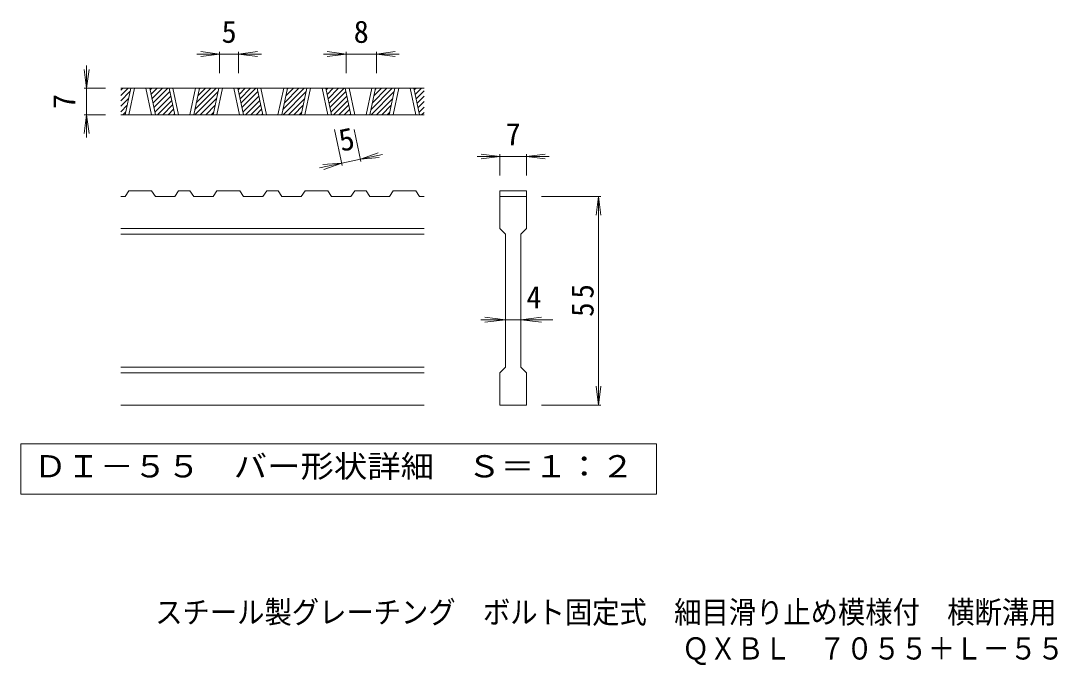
# Model space of a CAD drawing. Units: millimetres on the paper, enlarged 6 times, with parts at other scales. Extents: x -1006 to 1052, y -826 to 807.
# Drawn here: x -624 to 200, y -826 to -317 of the extents above; entities that cross this region are included whole.
import ezdxf
from ezdxf.enums import TextEntityAlignment as Align

# ---------------------------------------------------------------- set-up
doc = ezdxf.new("R2010")
doc.units = ezdxf.units.MM
doc.header["$LTSCALE"] = 6
doc.layers.add('D-0', color=3, linetype='Continuous', lineweight=9)
doc.layers.add('D-4', color=7, linetype='Continuous', lineweight=9)
doc.layers.add('F-0_F-0ﾚｲﾔ', color=2, linetype='Continuous')
doc.styles.add('ＭＳ ゴシック', font='')
doc.styles.get('ＭＳ ゴシック').set_extended_font_data('MS Gothic')

msp = doc.modelspace()

# ---------------------------------------------------------------- linework, layer by layer
at = {"layer": 'D-0'}
for p, q in [((-305.138, -369.912), (-545.138, -369.912)), ((-545.138, -371.496), (-543.554, -369.912)), ((-545.138, -375.739), (-539.311, -369.912)), ((-541.697, -390.912), (-537.203, -369.912)), ((-538.697, -390.912), (-534.203, -369.912)), ((-525.203, -369.912), (-520.709, -390.912)), ((-522.203, -369.912), (-517.709, -390.912)), ((-521.91, -371.279), (-520.543, -369.912)), ((-521.163, -374.774), (-516.301, -369.912)), ((-520.415, -378.268), (-512.058, -369.912)), ((-519.667, -381.763), (-507.815, -369.912)), ((-502.369, -390.912), (-506.863, -369.912)), ((-499.369, -390.912), (-503.863, -369.912)), ((-485.875, -369.912), (-490.369, -390.912)), ((-482.863, -369.912), (-487.357, -390.912)), ((-486.466, -386.746), (-469.632, -369.912)), ((-485.311, -381.348), (-473.874, -369.912)), ((-484.156, -375.95), (-478.117, -369.912)), ((-483.001, -370.553), (-482.36, -369.912)), ((-472.018, -390.912), (-467.524, -369.912)), ((-469.018, -390.912), (-464.524, -369.912)), ((-455.524, -369.912), (-451.03, -390.912)), ((-452.524, -369.912), (-448.03, -390.912)), ((-452.231, -371.279), (-450.864, -369.912)), ((-451.483, -374.774), (-446.622, -369.912)), ((-450.735, -378.268), (-442.379, -369.912)), ((-449.988, -381.763), (-438.136, -369.912)), ((-432.69, -390.912), (-437.184, -369.912)), ((-429.69, -390.912), (-434.184, -369.912)), ((-416.196, -369.912), (-420.69, -390.912)), ((-413.184, -369.912), (-417.678, -390.912)), ((-416.787, -386.746), (-399.952, -369.912)), ((-415.632, -381.348), (-404.195, -369.912)), ((-414.476, -375.95), (-408.438, -369.912)), ((-413.321, -370.553), (-412.68, -369.912)), ((-402.339, -390.912), (-397.845, -369.912)), ((-399.339, -390.912), (-394.845, -369.912)), ((-385.845, -369.912), (-381.351, -390.912)), ((-382.845, -369.912), (-378.351, -390.912)), ((-382.552, -371.279), (-381.185, -369.912)), ((-381.804, -374.774), (-376.942, -369.912)), ((-381.056, -378.268), (-372.7, -369.912)), ((-380.308, -381.763), (-368.457, -369.912)), ((-363.011, -390.912), (-367.505, -369.912)), ((-360.011, -390.912), (-364.505, -369.912)), ((-346.517, -369.912), (-351.011, -390.912)), ((-343.505, -369.912), (-347.999, -390.912)), ((-347.107, -386.746), (-330.273, -369.912)), ((-345.952, -381.348), (-334.516, -369.912)), ((-344.797, -375.95), (-338.759, -369.912)), ((-343.642, -370.553), (-343.001, -369.912)), ((-332.659, -390.912), (-328.165, -369.912)), ((-329.659, -390.912), (-325.165, -369.912)), ((-316.165, -369.912), (-311.671, -390.912)), ((-313.165, -369.912), (-308.671, -390.912)), ((-312.873, -371.279), (-311.506, -369.912)), ((-312.125, -374.774), (-307.263, -369.912)), ((-545.138, -379.982), (-537.784, -372.628)), ((-545.138, -384.224), (-538.939, -378.025)), ((-518.919, -385.258), (-506.283, -372.622)), ((-518.171, -388.753), (-505.535, -376.117)), ((-486.389, -390.912), (-468.105, -372.628)), ((-482.147, -390.912), (-469.26, -378.025)), ((-449.24, -385.258), (-436.604, -372.622)), ((-448.492, -388.753), (-435.856, -376.117)), ((-416.71, -390.912), (-398.426, -372.628)), ((-412.467, -390.912), (-399.581, -378.025)), ((-379.561, -385.258), (-366.925, -372.622)), ((-378.813, -388.753), (-366.177, -376.117)), ((-347.031, -390.912), (-328.747, -372.628)), ((-342.788, -390.912), (-329.902, -378.025)), ((-311.377, -378.268), (-305.138, -372.029)), ((-310.629, -381.763), (-305.138, -376.272)), ((-545.138, -388.467), (-540.094, -383.423)), ((-516.088, -390.912), (-504.788, -379.612)), ((-511.845, -390.912), (-504.04, -383.107)), ((-507.602, -390.912), (-503.292, -386.601)), ((-477.904, -390.912), (-470.415, -383.423)), ((-446.409, -390.912), (-435.108, -379.612)), ((-442.166, -390.912), (-434.36, -383.107)), ((-437.923, -390.912), (-433.613, -386.601)), ((-408.225, -390.912), (-400.736, -383.423)), ((-376.729, -390.912), (-365.429, -379.612)), ((-372.487, -390.912), (-364.681, -383.107)), ((-368.244, -390.912), (-363.933, -386.601)), ((-338.546, -390.912), (-331.057, -383.423)), ((-309.881, -385.258), (-305.138, -380.515)), ((-309.133, -388.753), (-305.138, -384.757)), ((-305.138, -390.912), (-545.138, -390.912)), ((-543.341, -390.912), (-541.249, -388.821)), ((-503.36, -390.912), (-502.544, -390.096)), ((-473.661, -390.912), (-471.57, -388.821)), ((-433.681, -390.912), (-432.865, -390.096)), ((-403.982, -390.912), (-401.891, -388.821)), ((-364.001, -390.912), (-363.186, -390.096)), ((-334.303, -390.912), (-332.212, -388.821)), ((-307.05, -390.912), (-305.138, -389)), ((-541.645, -455.412), (-538.645, -450.912)), ((-520.657, -450.912), (-538.645, -450.912)), ((-520.657, -450.912), (-517.657, -455.412)), ((-502.317, -455.412), (-499.317, -450.912)), ((-490.317, -450.912), (-499.317, -450.912)), ((-490.317, -450.912), (-487.305, -455.412)), ((-471.966, -455.412), (-468.966, -450.912)), ((-450.978, -450.912), (-468.966, -450.912)), ((-450.978, -450.912), (-447.978, -455.412)), ((-432.638, -455.412), (-429.638, -450.912)), ((-420.638, -450.912), (-429.638, -450.912)), ((-420.638, -450.912), (-417.626, -455.412)), ((-402.286, -455.412), (-399.286, -450.912)), ((-381.298, -450.912), (-399.286, -450.912)), ((-381.298, -450.912), (-378.298, -455.412)), ((-362.959, -455.412), (-359.959, -450.912)), ((-350.959, -450.912), (-359.959, -450.912)), ((-350.959, -450.912), (-347.947, -455.412)), ((-332.607, -455.412), (-329.607, -450.912)), ((-311.619, -450.912), (-329.607, -450.912)), ((-311.619, -450.912), (-308.619, -455.412)), ((-245.138, -450.912), (-245.138, -455.412)), ((-541.645, -455.412), (-545.138, -455.412)), ((-502.317, -455.412), (-517.657, -455.412)), ((-471.966, -455.412), (-487.305, -455.412)), ((-432.638, -455.412), (-447.978, -455.412)), ((-402.286, -455.412), (-417.626, -455.412)), ((-362.959, -455.412), (-378.298, -455.412)), ((-332.607, -455.412), (-347.947, -455.412)), ((-305.138, -455.412), (-308.619, -455.412)), ((-245.138, -455.412), (-224.138, -455.412)), ((-245.138, -480.912), (-245.138, -455.412)), ((-224.138, -455.412), (-224.138, -480.912)), ((-305.138, -480.912), (-545.138, -480.912)), ((-305.138, -485.412), (-545.138, -485.412)), ((-245.138, -480.912), (-240.638, -485.412)), ((-240.638, -590.412), (-240.638, -485.412)), ((-228.638, -485.412), (-224.138, -480.912)), ((-228.638, -485.412), (-228.638, -590.412)), ((-305.138, -590.412), (-545.138, -590.412)), ((-245.138, -594.912), (-240.638, -590.412)), ((-228.638, -590.412), (-224.138, -594.912)), ((-305.138, -594.912), (-545.138, -594.912)), ((-245.138, -620.412), (-245.138, -594.912)), ((-224.138, -594.912), (-224.138, -620.412)), ((-305.138, -620.412), (-545.138, -620.412)), ((-224.138, -620.412), (-245.138, -620.412))]:
    msp.add_line(p, q, dxfattribs=at)
msp.add_lwpolyline([(-245.138, -450.912), (-224.138, -450.912), (-224.138, -455.412)], dxfattribs=at)
at = {"layer": 'D-0', "color": 7}
msp.add_lwpolyline([(-624.13, -650.977), (-624.13, -690.848), (-121.146, -690.848), (-121.146, -650.977)], close=True, dxfattribs=at)
at = {"layer": 'D-4'}
for p, q in [((-466.839, -342.912), (-484.839, -342.912)), ((-466.839, -342.912), (-481.71, -340.954)), ((-466.839, -342.912), (-481.71, -344.87)), ((-466.839, -341.112), (-466.839, -357.912)), ((-451.839, -342.912), (-466.839, -342.912)), ((-451.839, -342.912), (-436.967, -340.954)), ((-451.839, -341.112), (-451.839, -357.912)), ((-451.839, -342.912), (-436.967, -344.87)), ((-451.839, -342.912), (-433.839, -342.912)), ((-366.82, -342.912), (-384.82, -342.912)), ((-366.82, -342.912), (-381.691, -340.954)), ((-366.82, -342.912), (-381.691, -344.87)), ((-366.82, -341.112), (-366.82, -357.912)), ((-342.82, -342.912), (-366.82, -342.912)), ((-342.82, -342.912), (-327.948, -340.954)), ((-342.82, -341.112), (-342.82, -357.912)), ((-342.82, -342.912), (-327.948, -344.87)), ((-342.82, -342.912), (-324.82, -342.912)), ((-572.138, -369.912), (-572.138, -351.912)), ((-572.138, -369.912), (-574.096, -355.04)), ((-572.138, -369.912), (-570.18, -355.04)), ((-573.938, -369.912), (-557.138, -369.912)), ((-572.138, -369.912), (-572.138, -390.912)), ((-572.138, -390.912), (-574.096, -405.784)), ((-573.938, -390.912), (-557.138, -390.912)), ((-572.138, -390.912), (-570.18, -405.784)), ((-572.138, -390.912), (-572.138, -408.912)), ((-369.795, -430.893), (-375.865, -402.525)), ((-355.127, -427.754), (-360.526, -402.525)), ((-355.504, -425.994), (-370.171, -429.133)), ((-355.504, -425.994), (-341.371, -420.967)), ((-355.504, -425.994), (-337.902, -422.227)), ((-355.504, -425.994), (-340.551, -424.796)), ((-245.138, -423.912), (-263.138, -423.912)), ((-245.138, -423.912), (-260.01, -421.954)), ((-245.138, -423.912), (-260.01, -425.87)), ((-245.138, -422.112), (-245.138, -438.912)), ((-224.138, -423.912), (-245.138, -423.912)), ((-224.138, -423.912), (-209.266, -421.954)), ((-224.138, -422.112), (-224.138, -438.912)), ((-224.138, -423.912), (-209.266, -425.87)), ((-224.138, -423.912), (-206.138, -423.912)), ((-370.171, -429.133), (-387.773, -432.899)), ((-370.171, -429.133), (-385.124, -430.33)), ((-370.171, -429.133), (-384.304, -434.159)), ((-165.338, -455.412), (-212.138, -455.412)), ((-167.138, -455.412), (-169.096, -470.283)), ((-167.138, -455.412), (-165.18, -470.283)), ((-167.138, -620.412), (-167.138, -455.412)), ((-240.638, -552.912), (-257.01, -550.954)), ((-228.638, -552.912), (-212.267, -550.954)), ((-240.638, -552.912), (-260.138, -552.912)), ((-240.638, -552.912), (-257.01, -554.87)), ((-228.638, -552.912), (-240.638, -552.912)), ((-228.638, -552.912), (-212.267, -554.87)), ((-228.638, -552.912), (-203.138, -552.912)), ((-167.138, -620.412), (-169.096, -605.54)), ((-167.138, -620.412), (-165.18, -605.54)), ((-165.338, -620.412), (-212.138, -620.412))]:
    msp.add_line(p, q, dxfattribs=at)

# ---------------------------------------------------------------- texts
at = {"layer": 'D-0', "color": 2, "style": 'ＭＳ ゴシック', "width": 1.1}
msp.add_text('ＤＩ－５５\u3000バー形状詳細\u3000Ｓ＝１：２', height=17.6, dxfattribs=at).set_placement((-614.138, -682.912), align=Align.BOTTOM_LEFT)
at = {"layer": 'D-4', "color": 2, "style": 'ＭＳ ゴシック'}
for s, p in [('5', (-465.339, -339.312)), ('8', (-360.82, -339.312)), ('7', (-240.638, -420.312)), ('4', (-224.138, -549.312))]:
    msp.add_text(s, height=17.6, dxfattribs=at).set_placement(p, align=Align.BOTTOM_LEFT)
for s, rotation, p in [('7', 90, (-575.738, -386.412)), ('5', 12.079, (-369.458, -425.298))]:
    msp.add_text(s, height=17.6, rotation=rotation, dxfattribs=at).set_placement(p, align=Align.BOTTOM_LEFT)
at = {"layer": 'D-4', "color": 2, "insert": (-170.738, -550.662), "char_height": 17.6, "attachment_point": 7, "rotation": 90, "style": 'ＭＳ ゴシック'}
msp.add_mtext('\\T1.27;\\W0.95;55', dxfattribs=at)
at = {"layer": 'F-0_F-0ﾚｲﾔ', "style": 'ＭＳ ゴシック', "width": 0.9}
for s, p in [('スチール製グレーチング\u3000ボルト固定式\u3000細目滑り止め模様付\u3000横断溝用', (-517.799, -798.248)), ('ＱＸＢＬ\u3000７０５５＋Ｌ－５５ＢＱ', (-101.035, -826.923))]:
    msp.add_text(s, height=17.6, dxfattribs=at).set_placement(p, align=Align.BOTTOM_LEFT)

doc.saveas('drawing.dxf')
